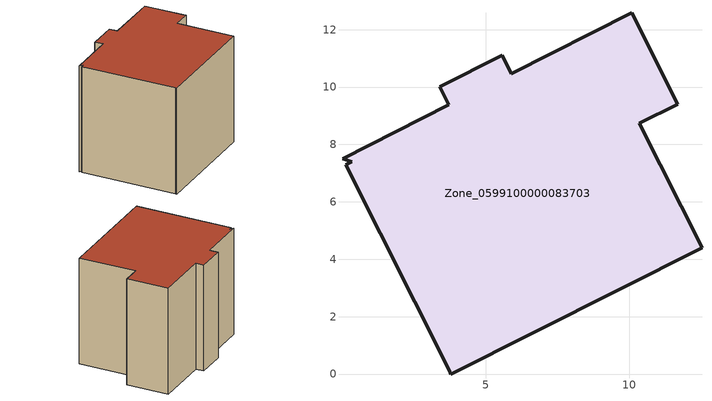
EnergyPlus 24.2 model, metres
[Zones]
Zone_0599100000083703
 floor ground (C_G): 0.33,7.4 0.01,7.51 3.7,9.38 3.39,10.01 5.57,11.1 5.88,10.47 10.08,12.58 11.68,9.4 10.35,8.73 12.53,4.4 3.77,0 3.72,0.13 0.12,7.29 z2.87
 wall outside (C_F): 3.77,0 12.53,4.4 10.35,8.73 11.68,9.4 10.08,12.58 5.88,10.47 5.57,11.1 3.39,10.01 3.7,9.38 0.01,7.51 0.33,7.4 0.12,7.29 3.72,0.13 3.77,0 z2.87:11.99
 roof outside (C_R): 0.12,7.29 3.72,0.13 3.77,0 12.53,4.4 10.35,8.73 11.68,9.4 10.08,12.58 5.88,10.47 5.57,11.1 3.39,10.01 3.7,9.38 0.01,7.51 0.33,7.4 z11.99
[BUILDING]
Pand.0599100000083703: North Axis=0; Terrain=City; Loads Convergence Tolerance Value=0.04; Temperature Convergence Tolerance Value=0.4; Solar Distribution=FullExterior; Maximum Number of Warmup Days=25; Minimum Number of Warmup Days=1
[Site:Location]
Rotterdam.The.Hague.AP_ZH_NLD Design_Conditions: Latitude=51.96; Longitude=4.45; Time Zone=1; Elevation=-4.5
[SITE:GROUNDTEMPERATURE:BUILDINGSURFACE]
18, 18, 18, 18, 18, 18, 18, 18, 18, 18, 18, 18
[MATERIAL] Thermal Absorptance=0.9; Solar Absorptance=0.7; Visible Absorptance=0.7
Name | Roughness | Thickness | Conductivity | Density | Specific Heat
G.TC.1946 | MediumSmooth | 0.15 | 1 | 540 | 1210
F.TC.1946 | Rough | 0.3 | 0.857143 | 1920 | 840
R.TC.1946 | MediumRough | 0.2 | 0.909091 | 1500 | 1000
[CONSTRUCTION]
C_G: G.TC.1946
C_F: F.TC.1946
C_R: R.TC.1946
[ZONE]
Zone_0599100000083703: Type=1; Multiplier=1; Ceiling Height=Autocalculate; Volume=Autocalculate; Floor Area=autocalculate; Part of Total Floor Area=Yes
[ZONEINFILTRATION:DESIGNFLOWRATE]
Infil_Zone_0599100000083703: Zone or ZoneList or Space or SpaceList=Zone_0599100000083703; Schedule=AlwaysOn; Design Flow Rate Calculation Method=Flow/Area; Flow Rate per Floor Area=0.003; Constant Term Coefficient=1; Temperature Term Coefficient=0; Velocity Term Coefficient=0; Velocity Squared Term Coefficient=0
[HVACTEMPLATE:ZONE:IDEALLOADSAIRSYSTEM]
Zone_0599100000083703: Maximum Heating Supply Air Temperature=50; Minimum Cooling Supply Air Temperature=13; Maximum Heating Supply Air Humidity Ratio=0.0156; Minimum Cooling Supply Air Humidity Ratio=0.0077; Heating Limit=NoLimit; Cooling Limit=NoLimit; Dehumidification Control Type=ConstantSensibleHeatRatio; Cooling Sensible Heat Ratio=0.7; Dehumidification Setpoint=60; Humidification Control Type=None; Humidification Setpoint=30; Outdoor Air Method=None; Outdoor Air Flow Rate per Person=0.00944; Outdoor Air Flow Rate per Zone Floor Area=0; Outdoor Air Flow Rate per Zone=0; Demand Controlled Ventilation Type=None; Outdoor Air Economizer Type=NoEconomizer; Heat Recovery Type=None; Sensible Heat Recovery Effectiveness=0.7; Latent Heat Recovery Effectiveness=0.65
[ZONECONTROL:THERMOSTAT]
ThermostatControl_Zone_0599100000083703: Zone or ZoneList=Zone_0599100000083703; Control Type Schedule=DualSetpointControlType; Control 1=Thermostat_Zone_0599100000083703; Temperature Difference Between Cutout And Setpoint=0
[THERMOSTATSETPOINT:DUALSETPOINT]
Thermostat_Zone_0599100000083703: Heating Setpoint Temperature Schedule=HeatingSetpoint_Zone_0599100000083703; Cooling Setpoint Temperature Schedule=CoolingSetpoint_Zone_0599100000083703
[SCHEDULE:COMPACT]
HeatingSetpoint_Zone_0599100000083703: Through: 12/31, For: AllDays, Until: 24:00, 21
CoolingSetpoint_Zone_0599100000083703: Through: 12/31, For: AllDays, Until: 24:00, 24
DualSetpointControlType: Through: 12/31, For: AllDays, Until: 24:00, 4
AlwaysOn: Through: 12/31, For: AllDays, Until: 24:00, 1
